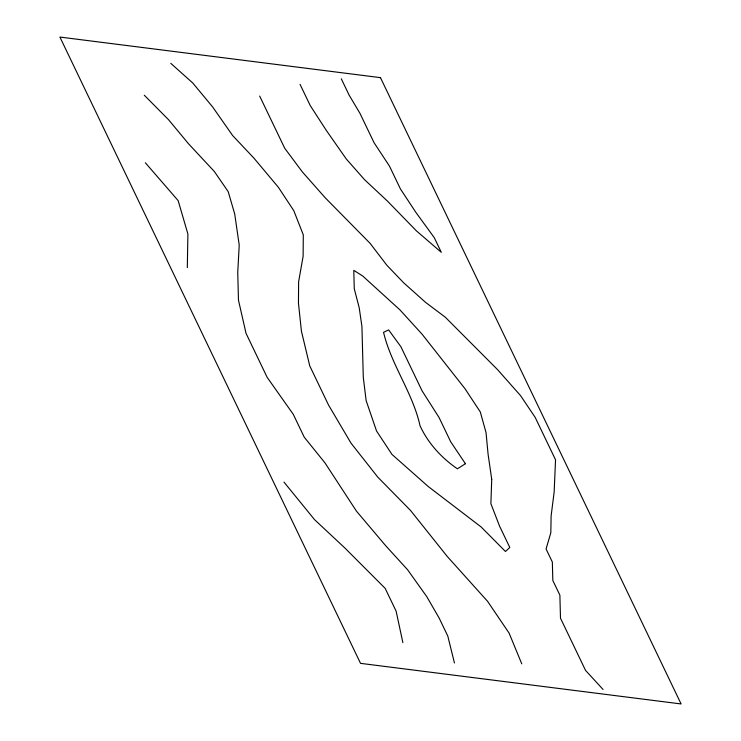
<?xml version="1.0" encoding="UTF-8"?>
<svg xmlns="http://www.w3.org/2000/svg" width="741" height="741" viewBox="0 0 741 741"><rect width="100%" height="100%" fill="white"/><g stroke="black" fill="none" stroke-linecap="round" stroke-linejoin="round"><path stroke-width="1.11" d="M187.316 267.64L187.899 234.017L178.146 200.616L145.338 162.761M170.791 63.346L192.762 82.983L212.63 106.945L232.618 135.52L253.922 158.129L278.366 187.269L293.779 210.666L303.291 234.851L303.125 256.266L298.623 281.737L298.456 303.162L301.42 331.116L309.738 365.869L328.522 405.012L350.984 443.09L377.771 477.121L410.458 510.364L447.175 556.371L487.569 601.312L509.123 633.147L521.766 663.853M144.282 95.228L168.596 119.746L188.464 143.708L214.344 171.495L228.191 191.632L234.702 213.908L239.223 245.114L237.741 272.503L238.472 300.161L246.012 333.283L267.149 377.326L293.279 414.33L304.236 437.171L324.882 462.764L356.495 511.188L385.505 545.496L407.596 569.746L426.797 596.681L439.209 618.17L447.814 636.111L454.446 662.991M603.063 689.473L585.547 670.401L560.492 618.207L559.881 595.153L552.832 580.481L552.341 562.03L546.08 548.988L550.822 532.733L551.119 515.921L554.175 491.802L555.537 459.809L535.187 417.396L520.553 395.629L497.683 369.759L445.258 317.167L425.63 302.421L403.669 282.793L386.932 265.352L370.074 243.307L325.234 197.801L302.356 171.921L284.72 148.246L259.665 96.052M283.979 482.085L314.564 519.663L344.898 548.016L385.163 588.345L396.129 611.177L402.882 642.669M341.295 78.815L349.131 95.126L359.969 113.354L374.057 142.707L389.47 166.104L400.427 188.936L415.84 212.334L434.263 237.648L441.312 252.329L416.331 230.784L387.441 201.08L364.692 179.822L346.39 159.12L326.401 130.546L310.21 105.518L300.031 84.317M491.718 479.297L490.885 503.695L499.619 526.249L509.799 547.451L505.473 551.499L481.15 526.971L428.307 486.578L391.961 454.409L376.548 431.003L366.128 400.585L363.285 377.243L361.932 326.522L359.218 307.802L354.272 288.786L353.79 270.345L362.812 276.087L399.945 309.895L422.037 334.135L464.903 388.58L480.316 411.977L486.04 432.624L488.097 454.326L491.718 479.297M465.422 463.709L457.419 468.821C441.479 457.882 428.215 443.414 420.036 425.797C412.774 392.776 391.387 365.248 383.542 332.32L388.645 329.912L400.927 346.779L422.064 390.822L439.043 417.479L450.787 441.942L465.422 463.709M380.466 77.648L59.901 37.05L360.534 663.352L681.099 703.95L380.466 77.648"/></g></svg>
